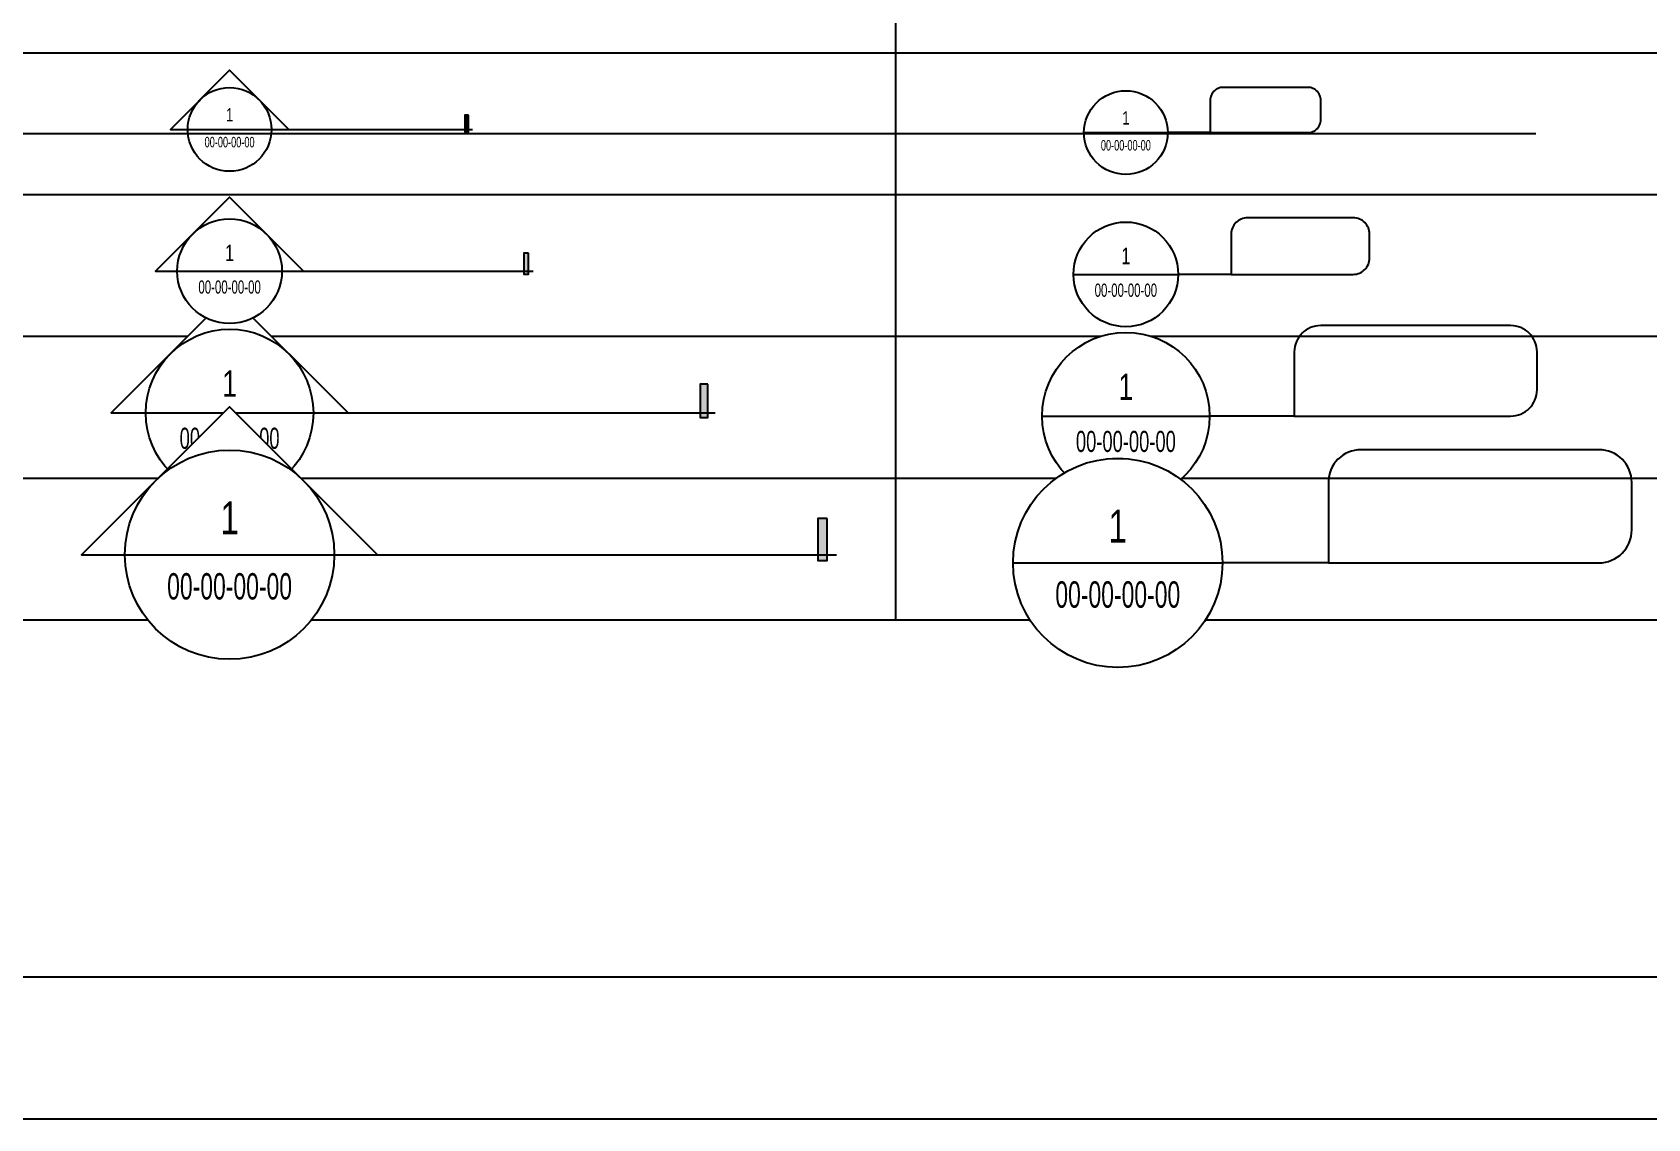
# Model space of a CAD drawing. Extents: x -1 to 478, y -15 to 369.
# Drawn here: x 385.5 to 446.7, y -15.4 to 25.8 of the extents above; entities that cross this region are included whole.
import ezdxf
from ezdxf.enums import TextEntityAlignment as Align

# ---------------------------------------------------------------- set-up
doc = ezdxf.new("R2010")
doc.units = 0
doc.header["$MEASUREMENT"] = 0
doc.linetypes.add('KH-Dash-dot-01', pattern=[18, 12, -3, 0, -3])
for name, color, linetype in [('LA-GNRL-Cross Reference', 161, 'Continuous'), ('LA-GNRL-NOTES-Text-02', 150, 'Continuous'), ('LA-GNRL-NOTES-Text-03', 240, 'Continuous')]:
    doc.layers.add(name, color=color, linetype=linetype)
doc.styles.add('TXT- (2)', font='gh-general font.shx', dxfattribs={"width": 0.75})
doc.styles.add('TXT- (3)', font='gh-general font.shx', dxfattribs={"width": 0.7})

# ---------------------------------------------------------------- blocks, each defined once
blk = doc.blocks.new('*U28')
at = {"linetype": 'KH-Dash-dot-01', "ltscale": 0.2}
for p, q in [((0.03648, 0.00859), (0.01847, 0.00859)), ((0.01597, 0.00609), (0.01597, 0)), ((0.03898, 0.0025), (0.03898, 0.00609)), ((0.01597, 0), (0.03648, 0))]:
    blk.add_line(p, q, dxfattribs=at)
for centre, start, end in [((0.01847, 0.00609), 90, 180), ((0.03648, 0.00609), 0, 90), ((0.03648, 0.0025), 270, 0)]:
    blk.add_arc(centre, 0.0025, start, end, dxfattribs=at)
at = {"lineweight": 100}
blk.add_wipeout([(0.00406, -0.00682), (0.00599, -0.00521), (0.00715, -0.00345), (0.0078, -0.00149), (0.00794, 0), (0.00773, 0.00181), (0.0065, 0.00456), (0.00448, 0.00655), (0.00224, 0.00761), (-0.00021, 0.00793), (-0.00256, 0.00751), (-0.00475, 0.00636), (-0.00621, 0.00494), (-0.00728, 0.00316), (-0.00777, 0.00162), (-0.00794, 0), (-0.00776, -0.00168), (-0.00703, -0.00368), (-0.00598, -0.00522), (-0.00476, -0.00635), (-0.00312, -0.0073), (-0.00128, -0.00783), (0, -0.00794), (0.00218, -0.00763)], dxfattribs=at)
blk.add_line((-0.00794, 0), (0.00794, 0))
at = {"linetype": 'KH-Dash-dot-01', "ltscale": 0.2}
blk.add_lwpolyline([(0.01597, 0), (0.00794, 0)], dxfattribs=at)
blk.add_circle((0, 0), 0.00794)
at = {"layer": 'LA-GNRL-NOTES-Text-02', "style": 'TXT- (2)', "width": 0.75, "flags": 8}
blk.add_attdef('DETAIL-NUMBER', text='', height=0.0025, dxfattribs=at).set_placement((0, 0.00079), align=Align.BOTTOM_CENTER)
at = {"layer": 'LA-GNRL-NOTES-Text-03', "style": 'TXT- (3)', "width": 0.65, "flags": 8}
blk.add_attdef('SHEETNUMBER', text='', height=0.002, dxfattribs=at).set_placement((0, -0.0014), align=Align.TOP_CENTER)
blk = doc.blocks.new('*U29')
at = {"linetype": 'KH-Dash-dot-01', "ltscale": 0.125}
for p, q in [((0.03448, 0.00859), (0.01847, 0.00859)), ((0.01597, 0.00609), (0.01597, 0)), ((0.03698, 0.0025), (0.03698, 0.00609)), ((0.01597, 0), (0.03448, 0))]:
    blk.add_line(p, q, dxfattribs=at)
for centre, start, end in [((0.01847, 0.00609), 90, 180), ((0.03448, 0.00609), 0, 90), ((0.03448, 0.0025), 270, 0)]:
    blk.add_arc(centre, 0.0025, start, end, dxfattribs=at)
at = {"lineweight": 100}
blk.add_wipeout([(0.00406, -0.00682), (0.00599, -0.00521), (0.00715, -0.00345), (0.0078, -0.00149), (0.00794, 0), (0.00773, 0.00181), (0.0065, 0.00456), (0.00448, 0.00655), (0.00224, 0.00761), (-0.00021, 0.00793), (-0.00256, 0.00751), (-0.00475, 0.00636), (-0.00621, 0.00494), (-0.00728, 0.00316), (-0.00777, 0.00162), (-0.00794, 0), (-0.00776, -0.00168), (-0.00703, -0.00368), (-0.00598, -0.00522), (-0.00476, -0.00635), (-0.00312, -0.0073), (-0.00128, -0.00783), (0, -0.00794), (0.00218, -0.00763)], dxfattribs=at)
blk.add_line((-0.00794, 0), (0.00794, 0))
at = {"linetype": 'KH-Dash-dot-01', "ltscale": 0.125}
blk.add_lwpolyline([(0.01597, 0), (0.00794, 0)], dxfattribs=at)
blk.add_circle((0, 0), 0.00794)
at = {"layer": 'LA-GNRL-NOTES-Text-02', "style": 'TXT- (2)', "width": 0.75, "flags": 8}
blk.add_attdef('DETAIL-NUMBER', text='', height=0.0025, dxfattribs=at).set_placement((0, 0.00079), align=Align.BOTTOM_CENTER)
at = {"layer": 'LA-GNRL-NOTES-Text-03', "style": 'TXT- (3)', "width": 0.65, "flags": 8}
blk.add_attdef('SHEETNUMBER', text='', height=0.002, dxfattribs=at).set_placement((0, -0.0014), align=Align.TOP_CENTER)
blk = doc.blocks.new('*U30')
at = {"linetype": 'KH-Dash-dot-01', "ltscale": 0.1}
for p, q in [((0.03448, 0.00859), (0.01847, 0.00859)), ((0.01597, 0.00609), (0.01597, 0)), ((0.03698, 0.0025), (0.03698, 0.00609)), ((0.01597, 0), (0.03448, 0))]:
    blk.add_line(p, q, dxfattribs=at)
for centre, start, end in [((0.01847, 0.00609), 90, 180), ((0.03448, 0.00609), 0, 90), ((0.03448, 0.0025), 270, 0)]:
    blk.add_arc(centre, 0.0025, start, end, dxfattribs=at)
at = {"lineweight": 100}
blk.add_wipeout([(0.00406, -0.00682), (0.00599, -0.00521), (0.00715, -0.00345), (0.0078, -0.00149), (0.00794, 0), (0.00773, 0.00181), (0.0065, 0.00456), (0.00448, 0.00655), (0.00224, 0.00761), (-0.00021, 0.00793), (-0.00256, 0.00751), (-0.00475, 0.00636), (-0.00621, 0.00494), (-0.00728, 0.00316), (-0.00777, 0.00162), (-0.00794, 0), (-0.00776, -0.00168), (-0.00703, -0.00368), (-0.00598, -0.00522), (-0.00476, -0.00635), (-0.00312, -0.0073), (-0.00128, -0.00783), (0, -0.00794), (0.00218, -0.00763)], dxfattribs=at)
blk.add_line((-0.00794, 0), (0.00794, 0))
at = {"linetype": 'KH-Dash-dot-01', "ltscale": 0.1}
blk.add_lwpolyline([(0.01597, 0), (0.00794, 0)], dxfattribs=at)
blk.add_circle((0, 0), 0.00794)
at = {"layer": 'LA-GNRL-NOTES-Text-02', "style": 'TXT- (2)', "width": 0.75, "flags": 8}
blk.add_attdef('DETAIL-NUMBER', text='', height=0.0025, dxfattribs=at).set_placement((0, 0.00079), align=Align.BOTTOM_CENTER)
at = {"layer": 'LA-GNRL-NOTES-Text-03', "style": 'TXT- (3)', "width": 0.65, "flags": 8}
blk.add_attdef('SHEETNUMBER', text='', height=0.002, dxfattribs=at).set_placement((0, -0.0014), align=Align.TOP_CENTER)
blk = doc.blocks.new('*U54')
blk.add_hatch(color=256).paths.add_polyline_path([(0.04533, 0.00274), (0.04462, 0.00274), (0.04462, -0.00044), (0.04533, -0.00044)])
blk.add_lwpolyline([(0.04533, 0.00274), (0.04462, 0.00274), (0.04462, -0.00044), (0.04533, -0.00044)], close=True)
blk.add_wipeout([(-0.01123, 0), (-0.00794, 0), (-0.00755, 0.00245), (-0.00642, 0.00467), (-0.00467, 0.00642), (-0.00245, 0.00755), (0, 0.00794), (0.00245, 0.00755), (0.00467, 0.00642), (0.00642, 0.00467), (0.00755, 0.00245), (0.00794, 0), (0.01123, 0), (0, 0.01123)])
at = {"linetype": 'KH-Dash-dot-01', "lineweight": 100}
blk.add_wipeout([(0, -0.00794), (-0.00245, -0.00755), (-0.00467, -0.00642), (-0.00642, -0.00467), (-0.00755, -0.00245), (-0.00794, 0), (-0.00755, 0.00245), (-0.00642, 0.00467), (-0.00467, 0.00642), (-0.00245, 0.00755), (0, 0.00794), (0.00245, 0.00755), (0.00467, 0.00642), (0.00642, 0.00467), (0.00755, 0.00245), (0.00794, 0), (0.00755, -0.00245), (0.00642, -0.00467), (0.00467, -0.00642), (0.00245, -0.00755)], dxfattribs=at)
blk.add_line((-0.00794, 0), (0.00794, 0))
blk.add_lwpolyline([(0.00794, 0), (0.01123, 0), (0, 0.01123), (-0.01123, 0), (-0.00794, 0, -1)], format="xyb", close=True)
at = {"linetype": 'KH-Dash-dot-01', "ltscale": 0.25}
blk.add_lwpolyline([(0.00794, 0), (0.04604, 0)], dxfattribs=at)
blk.add_circle((0, 0), 0.00794)
at = {"layer": 'LA-GNRL-NOTES-Text-02', "style": 'TXT- (2)', "width": 0.75, "flags": 8}
blk.add_attdef('VIEWNUMBER', text='', height=0.0025, dxfattribs=at).set_placement((0, 0.00079), align=Align.BOTTOM_CENTER)
at = {"layer": 'LA-GNRL-NOTES-Text-03', "style": 'TXT- (3)', "width": 0.65, "flags": 8}
blk.add_attdef('SHEETNUMBER', text='', height=0.002, dxfattribs=at).set_placement((0, -0.0014), align=Align.TOP_CENTER)
blk = doc.blocks.new('*U44')
blk.add_hatch(color=256).paths.add_polyline_path([(0.04533, 0.00274), (0.04462, 0.00274), (0.04462, -0.00044), (0.04533, -0.00044)])
blk.add_lwpolyline([(0.04533, 0.00274), (0.04462, 0.00274), (0.04462, -0.00044), (0.04533, -0.00044)], close=True)
blk.add_wipeout([(-0.01123, 0), (-0.00794, 0), (-0.00755, 0.00245), (-0.00642, 0.00467), (-0.00467, 0.00642), (-0.00245, 0.00755), (0, 0.00794), (0.00245, 0.00755), (0.00467, 0.00642), (0.00642, 0.00467), (0.00755, 0.00245), (0.00794, 0), (0.01123, 0), (0, 0.01123)])
at = {"linetype": 'KH-Dash-dot-01', "lineweight": 100}
blk.add_wipeout([(0, -0.00794), (-0.00245, -0.00755), (-0.00467, -0.00642), (-0.00642, -0.00467), (-0.00755, -0.00245), (-0.00794, 0), (-0.00755, 0.00245), (-0.00642, 0.00467), (-0.00467, 0.00642), (-0.00245, 0.00755), (0, 0.00794), (0.00245, 0.00755), (0.00467, 0.00642), (0.00642, 0.00467), (0.00755, 0.00245), (0.00794, 0), (0.00755, -0.00245), (0.00642, -0.00467), (0.00467, -0.00642), (0.00245, -0.00755)], dxfattribs=at)
blk.add_line((-0.00794, 0), (0.00794, 0))
blk.add_lwpolyline([(0.00794, 0), (0.01123, 0), (0, 0.01123), (-0.01123, 0), (-0.00794, 0, -1)], format="xyb", close=True)
at = {"linetype": 'KH-Dash-dot-01', "ltscale": 0.2}
blk.add_lwpolyline([(0.00794, 0), (0.04604, 0)], dxfattribs=at)
blk.add_circle((0, 0), 0.00794)
at = {"layer": 'LA-GNRL-NOTES-Text-02', "style": 'TXT- (2)', "width": 0.75, "flags": 8}
blk.add_attdef('VIEWNUMBER', text='', height=0.0025, dxfattribs=at).set_placement((0, 0.00079), align=Align.BOTTOM_CENTER)
at = {"layer": 'LA-GNRL-NOTES-Text-03', "style": 'TXT- (3)', "width": 0.65, "flags": 8}
blk.add_attdef('SHEETNUMBER', text='', height=0.002, dxfattribs=at).set_placement((0, -0.0014), align=Align.TOP_CENTER)
blk = doc.blocks.new('*U45')
blk.add_hatch(color=256).paths.add_polyline_path([(0.04533, 0.00274), (0.04462, 0.00274), (0.04462, -0.00044), (0.04533, -0.00044)])
blk.add_lwpolyline([(0.04533, 0.00274), (0.04462, 0.00274), (0.04462, -0.00044), (0.04533, -0.00044)], close=True)
blk.add_wipeout([(-0.01123, 0), (-0.00794, 0), (-0.00755, 0.00245), (-0.00642, 0.00467), (-0.00467, 0.00642), (-0.00245, 0.00755), (0, 0.00794), (0.00245, 0.00755), (0.00467, 0.00642), (0.00642, 0.00467), (0.00755, 0.00245), (0.00794, 0), (0.01123, 0), (0, 0.01123)])
at = {"linetype": 'KH-Dash-dot-01', "lineweight": 100}
blk.add_wipeout([(0, -0.00794), (-0.00245, -0.00755), (-0.00467, -0.00642), (-0.00642, -0.00467), (-0.00755, -0.00245), (-0.00794, 0), (-0.00755, 0.00245), (-0.00642, 0.00467), (-0.00467, 0.00642), (-0.00245, 0.00755), (0, 0.00794), (0.00245, 0.00755), (0.00467, 0.00642), (0.00642, 0.00467), (0.00755, 0.00245), (0.00794, 0), (0.00755, -0.00245), (0.00642, -0.00467), (0.00467, -0.00642), (0.00245, -0.00755)], dxfattribs=at)
blk.add_line((-0.00794, 0), (0.00794, 0))
blk.add_lwpolyline([(0.00794, 0), (0.01123, 0), (0, 0.01123), (-0.01123, 0), (-0.00794, 0, -1)], format="xyb", close=True)
at = {"linetype": 'KH-Dash-dot-01', "ltscale": 0.125}
blk.add_lwpolyline([(0.00794, 0), (0.04604, 0)], dxfattribs=at)
blk.add_circle((0, 0), 0.00794)
at = {"layer": 'LA-GNRL-NOTES-Text-02', "style": 'TXT- (2)', "width": 0.75, "flags": 8}
blk.add_attdef('VIEWNUMBER', text='', height=0.0025, dxfattribs=at).set_placement((0, 0.00079), align=Align.BOTTOM_CENTER)
at = {"layer": 'LA-GNRL-NOTES-Text-03', "style": 'TXT- (3)', "width": 0.65, "flags": 8}
blk.add_attdef('SHEETNUMBER', text='', height=0.002, dxfattribs=at).set_placement((0, -0.0014), align=Align.TOP_CENTER)
blk = doc.blocks.new('*U46')
blk.add_hatch(color=256).paths.add_polyline_path([(0.04533, 0.00274), (0.04462, 0.00274), (0.04462, -0.00044), (0.04533, -0.00044)])
blk.add_lwpolyline([(0.04533, 0.00274), (0.04462, 0.00274), (0.04462, -0.00044), (0.04533, -0.00044)], close=True)
blk.add_wipeout([(-0.01123, 0), (-0.00794, 0), (-0.00755, 0.00245), (-0.00642, 0.00467), (-0.00467, 0.00642), (-0.00245, 0.00755), (0, 0.00794), (0.00245, 0.00755), (0.00467, 0.00642), (0.00642, 0.00467), (0.00755, 0.00245), (0.00794, 0), (0.01123, 0), (0, 0.01123)])
at = {"linetype": 'KH-Dash-dot-01', "lineweight": 100}
blk.add_wipeout([(0, -0.00794), (-0.00245, -0.00755), (-0.00467, -0.00642), (-0.00642, -0.00467), (-0.00755, -0.00245), (-0.00794, 0), (-0.00755, 0.00245), (-0.00642, 0.00467), (-0.00467, 0.00642), (-0.00245, 0.00755), (0, 0.00794), (0.00245, 0.00755), (0.00467, 0.00642), (0.00642, 0.00467), (0.00755, 0.00245), (0.00794, 0), (0.00755, -0.00245), (0.00642, -0.00467), (0.00467, -0.00642), (0.00245, -0.00755)], dxfattribs=at)
blk.add_line((-0.00794, 0), (0.00794, 0))
blk.add_lwpolyline([(0.00794, 0), (0.01123, 0), (0, 0.01123), (-0.01123, 0), (-0.00794, 0, -1)], format="xyb", close=True)
at = {"linetype": 'KH-Dash-dot-01', "ltscale": 0.1}
blk.add_lwpolyline([(0.00794, 0), (0.04604, 0)], dxfattribs=at)
blk.add_circle((0, 0), 0.00794)
at = {"layer": 'LA-GNRL-NOTES-Text-02', "style": 'TXT- (2)', "width": 0.75, "flags": 8}
blk.add_attdef('VIEWNUMBER', text='', height=0.0025, dxfattribs=at).set_placement((0, 0.00079), align=Align.BOTTOM_CENTER)
at = {"layer": 'LA-GNRL-NOTES-Text-03', "style": 'TXT- (3)', "width": 0.65, "flags": 8}
blk.add_attdef('SHEETNUMBER', text='', height=0.002, dxfattribs=at).set_placement((0, -0.0014), align=Align.TOP_CENTER)
blk = doc.blocks.new('*U38')
at = {"linetype": 'KH-Dash-dot-01', "ltscale": 0.25}
for p, q in [((0.03648, 0.00859), (0.01847, 0.00859)), ((0.01597, 0.00609), (0.01597, 0)), ((0.03898, 0.0025), (0.03898, 0.00609)), ((0.01597, 0), (0.03648, 0))]:
    blk.add_line(p, q, dxfattribs=at)
for centre, start, end in [((0.01847, 0.00609), 90, 180), ((0.03648, 0.00609), 0, 90), ((0.03648, 0.0025), 270, 0)]:
    blk.add_arc(centre, 0.0025, start, end, dxfattribs=at)
at = {"lineweight": 100}
blk.add_wipeout([(0.00406, -0.00682), (0.00599, -0.00521), (0.00715, -0.00345), (0.0078, -0.00149), (0.00794, 0), (0.00773, 0.00181), (0.0065, 0.00456), (0.00448, 0.00655), (0.00224, 0.00761), (-0.00021, 0.00793), (-0.00256, 0.00751), (-0.00475, 0.00636), (-0.00621, 0.00494), (-0.00728, 0.00316), (-0.00777, 0.00162), (-0.00794, 0), (-0.00776, -0.00168), (-0.00703, -0.00368), (-0.00598, -0.00522), (-0.00476, -0.00635), (-0.00312, -0.0073), (-0.00128, -0.00783), (0, -0.00794), (0.00218, -0.00763)], dxfattribs=at)
blk.add_line((-0.00794, 0), (0.00794, 0))
at = {"linetype": 'KH-Dash-dot-01', "ltscale": 0.25}
blk.add_lwpolyline([(0.01597, 0), (0.00794, 0)], dxfattribs=at)
blk.add_circle((0, 0), 0.00794)
at = {"layer": 'LA-GNRL-NOTES-Text-02', "style": 'TXT- (2)', "width": 0.75, "flags": 8}
blk.add_attdef('DETAIL-NUMBER', text='', height=0.0025, dxfattribs=at).set_placement((0, 0.00079), align=Align.BOTTOM_CENTER)
at = {"layer": 'LA-GNRL-NOTES-Text-03', "style": 'TXT- (3)', "width": 0.65, "flags": 8}
blk.add_attdef('SHEETNUMBER', text='', height=0.002, dxfattribs=at).set_placement((0, -0.0014), align=Align.TOP_CENTER)

msp = doc.modelspace()

# ---------------------------------------------------------------- linework, layer by layer
at = {"color": 220}
for points in [[(418.2124, 57.4401), (418.2124, 3.5475)], [(3.3053, 25.0585), (478.2768, 25.0585)], [(3.3053, 19.6808), (478.2768, 19.6808)], [(3.3053, 14.303), (478.2768, 14.303)], [(3.3053, 8.9253), (478.2768, 8.9253)], [(3.3053, 3.5475), (478.2768, 3.5475)], [(3.3053, -10.0042), (478.2768, -10.0042)], [(3.3053, -15.382), (478.2768, -15.382)]]:
    msp.add_lwpolyline(points, dxfattribs=at)

# ---------------------------------------------------------------- block references
at = {"layer": 'LA-GNRL-Cross Reference', "xscale": 200, "yscale": 200, "zscale": 200}
for name, p, values in [('*U46', (392.9649, 22.1498), {'VIEWNUMBER': '1', 'SHEETNUMBER': '00-00-00-00'}), ('*U30', (426.9529, 22.0293), {'DETAIL-NUMBER': '1', 'SHEETNUMBER': '00-00-00-00'})]:
    msp.add_blockref(name, p, dxfattribs=at).add_auto_attribs(values)

# ---------------------------------------------------------------- next in the draw order: linework, layer by layer
msp.add_lwpolyline([(3.3053, 22), (442.5, 22)])

# ---------------------------------------------------------------- next in the draw order: block references
at = {"layer": 'LA-GNRL-Cross Reference', "xscale": 400, "yscale": 400, "zscale": 400}
for name, p, values in [('*U44', (392.9649, 11.3943), {'VIEWNUMBER': '1', 'SHEETNUMBER': '00-00-00-00'}), ('*U28', (426.9529, 11.2739), {'DETAIL-NUMBER': '1', 'SHEETNUMBER': '00-00-00-00'})]:
    msp.add_blockref(name, p, dxfattribs=at).add_auto_attribs(values)

# ---------------------------------------------------------------- next in the draw order: block references
at = {"layer": 'LA-GNRL-Cross Reference'}
for name, p, xscale, yscale, zscale, values in [('*U45', (392.9649, 16.772), 250, 250, 250, {'VIEWNUMBER': '1', 'SHEETNUMBER': '00-00-00-00'}), ('*U29', (426.9529, 16.6516), 250, 250, 250, {'DETAIL-NUMBER': '1', 'SHEETNUMBER': '00-00-00-00'}), ('*U54', (392.9649, 6.0166), 500, 500, 500, {'VIEWNUMBER': '1', 'SHEETNUMBER': '00-00-00-00'}), ('*U38', (426.6463, 5.7059), 500, 500, 500, {'DETAIL-NUMBER': '1', 'SHEETNUMBER': '00-00-00-00'})]:
    msp.add_blockref(name, p, dxfattribs=dict(at, xscale=xscale, yscale=yscale, zscale=zscale)).add_auto_attribs(values)

doc.saveas('drawing.dxf')
